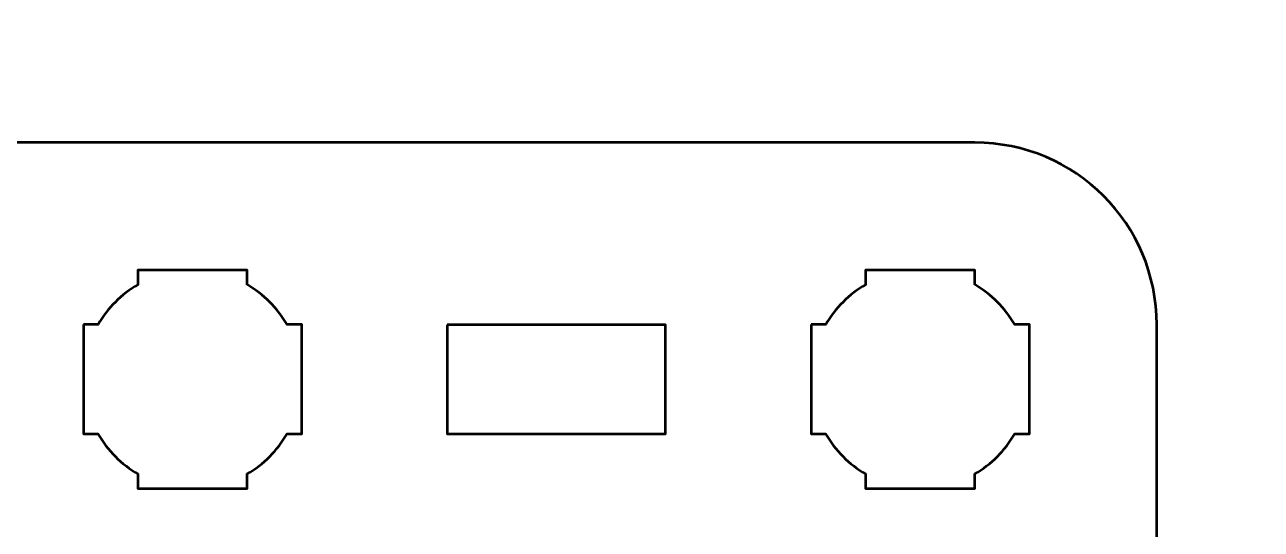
# Model space of a CAD drawing. Header units: centimetres. Extents: x -22.6 to 1.6, y -29.7 to 0.
# Drawn here: x -19.961 to -16.563, y -24.887 to -23.501 of the extents above; entities that cross this region are included whole.
import ezdxf

# ---------------------------------------------------------------- set-up
doc = ezdxf.new("R2010")
doc.units = ezdxf.units.CM
doc.header["$MEASUREMENT"] = 0
doc.layers.add('Layer 1', color=7, linetype='Continuous')

msp = doc.modelspace()

# ---------------------------------------------------------------- linework, layer by layer
at = {"layer": 'Layer 1', "color": 22, "lineweight": 53}
msp.add_open_spline([(-22.62502, -29.19995), (-22.62502, -29.19995), (-22.62502, -0.49992), (-22.62502, -0.49992), (-22.62502, -0.49992), (-22.62502, -0.22295), (-22.40193, 0.00004), (-22.12493, 0.00004), (-22.12493, 0.00004), (-22.12493, 0.00004), (1.12492, 0.00004), (1.12492, 0.00004), (1.12492, 0.00004), (1.40206, 0.00004), (1.62502, -0.22295), (1.62502, -0.49992), (1.62502, -0.49992), (1.62502, -0.49992), (1.62502, -29.19995), (1.62502, -29.19995), (1.62502, -29.19995), (1.62502, -29.47695), (1.40206, -29.70004), (1.12492, -29.70004), (1.12492, -29.70004), (1.12492, -29.70004), (-22.12493, -29.70004), (-22.12493, -29.70004), (-22.12493, -29.70004), (-22.40193, -29.70004), (-22.62502, -29.47695), (-22.62502, -29.19995)], degree=3, knots=[0, 0, 0, 0, 0.125, 0.125, 0.125, 0.125, 0.25, 0.25, 0.25, 0.25, 0.375, 0.375, 0.375, 0.375, 0.5, 0.5, 0.5, 0.5, 0.625, 0.625, 0.625, 0.625, 0.75, 0.75, 0.75, 0.75, 0.875, 0.875, 0.875, 0.875, 1, 1, 1, 1], dxfattribs=at)
at = {"layer": 'Layer 1', "color": 114, "lineweight": 53}
msp.add_open_spline([(-21.64991, -23.82495), (-21.64991, -23.82495), (-17.35004, -23.82495), (-17.35004, -23.82495), (-17.35004, -23.82495), (-17.0729, -23.82495), (-16.84994, -24.04804), (-16.84994, -24.32504), (-16.84994, -24.32504), (-16.84994, -24.32504), (-16.84994, -28.62491), (-16.84994, -28.62491), (-16.84994, -28.62491), (-16.84994, -28.90205), (-17.0729, -29.12501), (-17.35004, -29.12501), (-17.35004, -29.12501), (-17.35004, -29.12501), (-21.64991, -29.12501), (-21.64991, -29.12501), (-21.64991, -29.12501), (-21.92691, -29.12501), (-22.15, -28.90205), (-22.15, -28.62491), (-22.15, -28.62491), (-22.15, -28.62491), (-22.15, -24.32504), (-22.15, -24.32504), (-22.15, -24.32504), (-22.15, -24.04804), (-21.92691, -23.82495), (-21.64991, -23.82495)], degree=3, knots=[0, 0, 0, 0, 0.125, 0.125, 0.125, 0.125, 0.25, 0.25, 0.25, 0.25, 0.375, 0.375, 0.375, 0.375, 0.5, 0.5, 0.5, 0.5, 0.625, 0.625, 0.625, 0.625, 0.75, 0.75, 0.75, 0.75, 0.875, 0.875, 0.875, 0.875, 1, 1, 1, 1], dxfattribs=at)
at = {"layer": 'Layer 1', "lineweight": 53}
for points, knots in [([(-19.79997, -24.32492), (-19.79997, -24.32492), (-19.75977, -24.32492), (-19.75977, -24.32492), (-19.75977, -24.32492), (-19.73344, -24.2794), (-19.69548, -24.24147), (-19.64997, -24.21514), (-19.64997, -24.21514), (-19.64997, -24.21514), (-19.64997, -24.17492), (-19.64997, -24.17492), (-19.64997, -24.17492), (-19.64997, -24.17492), (-19.34997, -24.17492), (-19.34997, -24.17492), (-19.34997, -24.17492), (-19.34997, -24.17492), (-19.34997, -24.21511), (-19.34997, -24.21511), (-19.34997, -24.21511), (-19.30444, -24.24144), (-19.26645, -24.27939), (-19.24009, -24.32492), (-19.24009, -24.32492), (-19.24009, -24.32492), (-19.19997, -24.32492), (-19.19997, -24.32492), (-19.19997, -24.32492), (-19.19997, -24.32492), (-19.19997, -24.47034), (-19.19997, -24.47034), (-19.19997, -24.47034), (-19.19997, -24.47034), (-19.19991, -24.47499), (-19.19991, -24.47499), (-19.19991, -24.47499), (-19.19991, -24.47499), (-19.19997, -24.47963), (-19.19997, -24.47963), (-19.19997, -24.47963), (-19.19997, -24.47963), (-19.19997, -24.62492), (-19.19997, -24.62492), (-19.19997, -24.62492), (-19.19997, -24.62492), (-19.24004, -24.62492), (-19.24004, -24.62492), (-19.24004, -24.62492), (-19.26639, -24.67049), (-19.30439, -24.7085), (-19.34997, -24.73486), (-19.34997, -24.73486), (-19.34997, -24.73486), (-19.34997, -24.77492), (-19.34997, -24.77492), (-19.34997, -24.77492), (-19.34997, -24.77492), (-19.49325, -24.77492), (-19.49325, -24.77492), (-19.49325, -24.77492), (-19.49325, -24.77492), (-19.49992, -24.775), (-19.49992, -24.775), (-19.49992, -24.775), (-19.49992, -24.775), (-19.5066, -24.77492), (-19.5066, -24.77492), (-19.5066, -24.77492), (-19.5066, -24.77492), (-19.64997, -24.77492), (-19.64997, -24.77492), (-19.64997, -24.77492), (-19.64997, -24.77492), (-19.64997, -24.73482), (-19.64997, -24.73482), (-19.64997, -24.73482), (-19.69551, -24.70846), (-19.73349, -24.67047), (-19.75982, -24.62492), (-19.75982, -24.62492), (-19.75982, -24.62492), (-19.79997, -24.62492), (-19.79997, -24.62492), (-19.79997, -24.62492), (-19.79997, -24.62492), (-19.79997, -24.32492), (-19.79997, -24.32492)], [0, 0, 0, 0, 0.0454545, 0.0454545, 0.0454545, 0.0454545, 0.0909091, 0.0909091, 0.0909091, 0.0909091, 0.1363636, 0.1363636, 0.1363636, 0.1363636, 0.1818182, 0.1818182, 0.1818182, 0.1818182, 0.2272727, 0.2272727, 0.2272727, 0.2272727, 0.2727273, 0.2727273, 0.2727273, 0.2727273, 0.3181818, 0.3181818, 0.3181818, 0.3181818, 0.3636364, 0.3636364, 0.3636364, 0.3636364, 0.4090909, 0.4090909, 0.4090909, 0.4090909, 0.4545455, 0.4545455, 0.4545455, 0.4545455, 0.5, 0.5, 0.5, 0.5, 0.5454545, 0.5454545, 0.5454545, 0.5454545, 0.5909091, 0.5909091, 0.5909091, 0.5909091, 0.6363636, 0.6363636, 0.6363636, 0.6363636, 0.6818182, 0.6818182, 0.6818182, 0.6818182, 0.7272727, 0.7272727, 0.7272727, 0.7272727, 0.7727273, 0.7727273, 0.7727273, 0.7727273, 0.8181818, 0.8181818, 0.8181818, 0.8181818, 0.8636364, 0.8636364, 0.8636364, 0.8636364, 0.9090909, 0.9090909, 0.9090909, 0.9090909, 0.9545455, 0.9545455, 0.9545455, 0.9545455, 1, 1, 1, 1]), ([(-17.79997, -24.32492), (-17.79997, -24.32492), (-17.75977, -24.32492), (-17.75977, -24.32492), (-17.75977, -24.32492), (-17.73344, -24.2794), (-17.69548, -24.24147), (-17.64997, -24.21514), (-17.64997, -24.21514), (-17.64997, -24.21514), (-17.64997, -24.17492), (-17.64997, -24.17492), (-17.64997, -24.17492), (-17.64997, -24.17492), (-17.34997, -24.17492), (-17.34997, -24.17492), (-17.34997, -24.17492), (-17.34997, -24.17492), (-17.34997, -24.21511), (-17.34997, -24.21511), (-17.34997, -24.21511), (-17.30444, -24.24144), (-17.26645, -24.27939), (-17.24009, -24.32492), (-17.24009, -24.32492), (-17.24009, -24.32492), (-17.19997, -24.32492), (-17.19997, -24.32492), (-17.19997, -24.32492), (-17.19997, -24.32492), (-17.19997, -24.47034), (-17.19997, -24.47034), (-17.19997, -24.47034), (-17.19997, -24.47034), (-17.19991, -24.47499), (-17.19991, -24.47499), (-17.19991, -24.47499), (-17.19991, -24.47499), (-17.19997, -24.47963), (-17.19997, -24.47963), (-17.19997, -24.47963), (-17.19997, -24.47963), (-17.19997, -24.62492), (-17.19997, -24.62492), (-17.19997, -24.62492), (-17.19997, -24.62492), (-17.24004, -24.62492), (-17.24004, -24.62492), (-17.24004, -24.62492), (-17.26639, -24.67049), (-17.30439, -24.7085), (-17.34997, -24.73486), (-17.34997, -24.73486), (-17.34997, -24.73486), (-17.34997, -24.77492), (-17.34997, -24.77492), (-17.34997, -24.77492), (-17.34997, -24.77492), (-17.49325, -24.77492), (-17.49325, -24.77492), (-17.49325, -24.77492), (-17.49325, -24.77492), (-17.49992, -24.775), (-17.49992, -24.775), (-17.49992, -24.775), (-17.49992, -24.775), (-17.5066, -24.77492), (-17.5066, -24.77492), (-17.5066, -24.77492), (-17.5066, -24.77492), (-17.64997, -24.77492), (-17.64997, -24.77492), (-17.64997, -24.77492), (-17.64997, -24.77492), (-17.64997, -24.73482), (-17.64997, -24.73482), (-17.64997, -24.73482), (-17.69551, -24.70846), (-17.73349, -24.67047), (-17.75982, -24.62492), (-17.75982, -24.62492), (-17.75982, -24.62492), (-17.79997, -24.62492), (-17.79997, -24.62492), (-17.79997, -24.62492), (-17.79997, -24.62492), (-17.79997, -24.32492), (-17.79997, -24.32492)], [0, 0, 0, 0, 0.0454545, 0.0454545, 0.0454545, 0.0454545, 0.0909091, 0.0909091, 0.0909091, 0.0909091, 0.1363636, 0.1363636, 0.1363636, 0.1363636, 0.1818182, 0.1818182, 0.1818182, 0.1818182, 0.2272727, 0.2272727, 0.2272727, 0.2272727, 0.2727273, 0.2727273, 0.2727273, 0.2727273, 0.3181818, 0.3181818, 0.3181818, 0.3181818, 0.3636364, 0.3636364, 0.3636364, 0.3636364, 0.4090909, 0.4090909, 0.4090909, 0.4090909, 0.4545455, 0.4545455, 0.4545455, 0.4545455, 0.5, 0.5, 0.5, 0.5, 0.5454545, 0.5454545, 0.5454545, 0.5454545, 0.5909091, 0.5909091, 0.5909091, 0.5909091, 0.6363636, 0.6363636, 0.6363636, 0.6363636, 0.6818182, 0.6818182, 0.6818182, 0.6818182, 0.7272727, 0.7272727, 0.7272727, 0.7272727, 0.7727273, 0.7727273, 0.7727273, 0.7727273, 0.8181818, 0.8181818, 0.8181818, 0.8181818, 0.8636364, 0.8636364, 0.8636364, 0.8636364, 0.9090909, 0.9090909, 0.9090909, 0.9090909, 0.9545455, 0.9545455, 0.9545455, 0.9545455, 1, 1, 1, 1]), ([(-18.79999, -24.32504), (-18.79999, -24.32504), (-18.19999, -24.32504), (-18.19999, -24.32504), (-18.19999, -24.32504), (-18.19999, -24.32504), (-18.19999, -24.62505), (-18.19999, -24.62505), (-18.19999, -24.62505), (-18.19999, -24.62505), (-18.79999, -24.62505), (-18.79999, -24.62505), (-18.79999, -24.62505), (-18.79999, -24.62505), (-18.79999, -24.32504), (-18.79999, -24.32504)], [0, 0, 0, 0, 0.25, 0.25, 0.25, 0.25, 0.5, 0.5, 0.5, 0.5, 0.75, 0.75, 0.75, 0.75, 1, 1, 1, 1])]:
    msp.add_open_spline(points, degree=3, knots=knots, dxfattribs=at)

doc.saveas('drawing.dxf')
